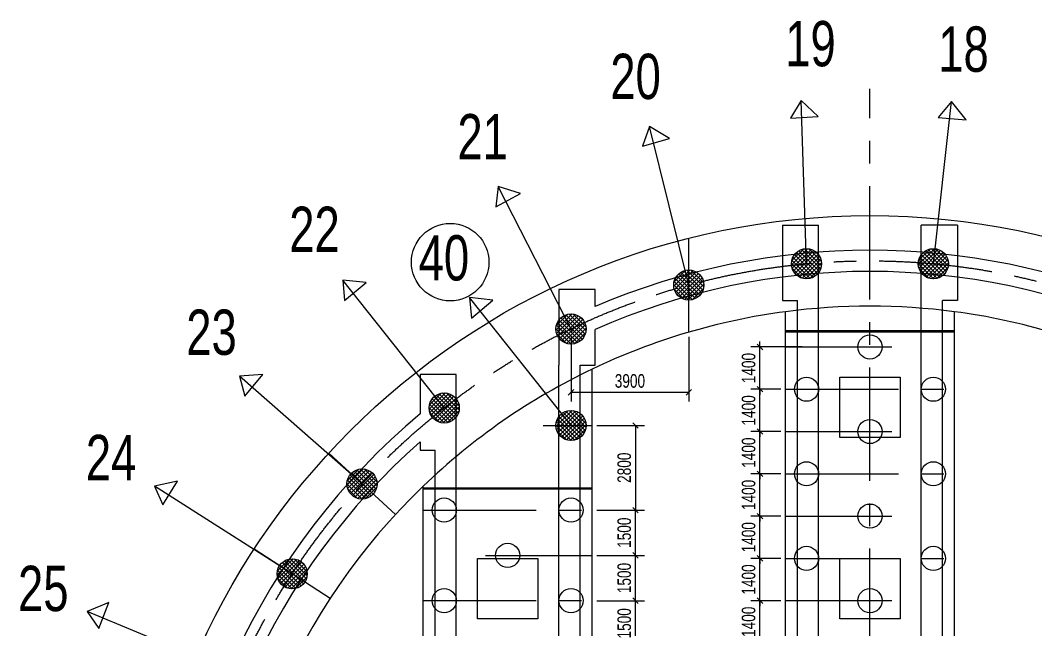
# Model space of a CAD drawing. Extents: x 878294 to 2409453, y -112941 to -40192.
# Drawn here: x 1014682 to 1037102, y -67601 to -54152 of the extents above; entities that cross this region are included whole.
import ezdxf

# ---------------------------------------------------------------- set-up
doc = ezdxf.new("R2010")
doc.units = 0
doc.header["$LTSCALE"] = 2000
doc.header["$MEASUREMENT"] = 0
doc.linetypes.add('CENTER', pattern=[2, 1.25, -0.25, 0.25, -0.25])
doc.layers.get('0').update_dxf_attribs({"linetype": 'CONTINUOUS'})
doc.layers.get('DEFPOINTS').update_dxf_attribs({"linetype": 'CONTINUOUS'})
for name, color, linetype in [('1', 3, 'CONTINUOUS'), ('6', 1, 'CONTINUOUS'), ('S_01', 3, 'CONTINUOUS'), ('S_02', 151, 'CENTER'), ('S_02_AXIS', 151, 'CENTER'), ('S_04', 2, 'CONTINUOUS'), ('S_05_DIMS', 7, 'CONTINUOUS'), ('S_07', 6, 'CONTINUOUS')]:
    doc.layers.add(name, color=color, linetype=linetype)
doc.layers.add('Not print layer', color=11, linetype='CONTINUOUS', plot=False)
doc.styles.add('KS', font='kstxt.shx', dxfattribs={"width": 0.75, "bigfont": 'kshz.shx'})
doc.dimstyles.new('KSDIM1.5', dxfattribs={"dimtxt": 300, "dimasz": 120, "dimexe": 200, "dimexo": 100, "dimgap": 100, "dimtad": 1, "dimdec": 0, "dimlfac": 1.5, "dimzin": 14, "dimdsep": 46, "dimtxsty": 'KS', "dimblk": 'ARCHTICK', "dimblk1": 'OBLIQUE', "dimblk2": 'OBLIQUE', "dimsah": 1, "dimcen": -900, "dimclrd": 7, "dimclre": 7, "dimclrt": 2, "dimadec": 0, "dimazin": 0, "dimtfac": 1, "dimtdec": 0, "dimtix": 1, "dimtmove": 2, "dimatfit": 2, "dimfxl": 200, "dimtolj": 1, "dimtzin": 14, "dimlwd": -3, "dimarcsym": 0})

# ---------------------------------------------------------------- blocks, each defined once
blk = doc.blocks.new('_Oblique')
at = {"color": 0, "linetype": 'ByBlock', "lineweight": -2}
blk.add_line((-0.5, -0.5), (0.5, 0.5), dxfattribs=at)
blk = doc.blocks.new('*D220')
at = {"layer": 'DEFPOINTS', "color": 0, "transparency": 16777216}
for p in [(1027309, -63094), (1027309, -64961), (1028268, -64961)]:
    blk.add_point(p, dxfattribs=at)
at = {"layer": 'S_05_DIMS', "color": 7, "lineweight": -2, "transparency": 16777216}
for p, q in [((1027409, -63094), (1028468, -63094)), ((1027409, -64961), (1028468, -64961))]:
    blk.add_line(p, q, dxfattribs=at)
at = {"layer": 'S_05_DIMS', "color": 7, "lineweight": -3, "transparency": 16777216}
blk.add_line((1028268, -63094), (1028268, -64961), dxfattribs=at)
at = {"layer": 'S_05_DIMS', "color": 7, "lineweight": -3, "transparency": 16777216, "xscale": 120, "yscale": 120, "zscale": 120}
for p, rotation in [((1028268, -63094), 90), ((1028268, -64961), 270)]:
    blk.add_blockref('_Oblique', p, dxfattribs=dict(at, rotation=rotation))
at = {"layer": 'S_05_DIMS', "color": 2, "transparency": 16777216, "insert": (1028018, -64027), "char_height": 300, "attachment_point": 5, "rotation": 90, "style": 'KS'}
blk.add_mtext('\\A1;2800', dxfattribs=at)
blk = doc.blocks.new('_ArchTick')
at = {"color": 0, "linetype": 'ByBlock', "const_width": 0.3}
blk.add_lwpolyline([(-0.5, -0.5), (0.5, 0.5)], dxfattribs=at)
blk = doc.blocks.new('*D164')
at = {"layer": 'DEFPOINTS', "color": 0, "transparency": 16777216}
for p in [(1031014, -66961), (1031576, -66961), (1031576, -67894)]:
    blk.add_point(p, dxfattribs=at)
at = {"layer": 'S_05_DIMS', "color": 7, "lineweight": -2, "transparency": 16777216}
for p, q in [((1031476, -66961), (1030814, -66961)), ((1031476, -67894), (1030814, -67894))]:
    blk.add_line(p, q, dxfattribs=at)
at = {"layer": 'S_05_DIMS', "color": 7, "lineweight": -3, "transparency": 16777216}
for p, q in [((1031014, -66961), (1031014, -66841)), ((1031014, -67894), (1031014, -66961)), ((1031014, -67894), (1031014, -68014))]:
    blk.add_line(p, q, dxfattribs=at)
at = {"layer": 'S_05_DIMS', "color": 7, "lineweight": -3, "transparency": 16777216, "xscale": 120, "yscale": 120, "zscale": 120}
for p, rotation in [((1031014, -66961), 270), ((1031014, -67894), 90)]:
    blk.add_blockref('_Oblique', p, dxfattribs=dict(at, rotation=rotation))
at = {"layer": 'S_05_DIMS', "color": 2, "transparency": 16777216, "insert": (1030764, -67427), "char_height": 300, "attachment_point": 5, "rotation": 90, "style": 'KS'}
blk.add_mtext('\\A1;1400', dxfattribs=at)
blk = doc.blocks.new('*D165')
at = {"layer": 'DEFPOINTS', "color": 0, "transparency": 16777216}
for p in [(1031014, -66027), (1031576, -66027), (1031576, -66961)]:
    blk.add_point(p, dxfattribs=at)
at = {"layer": 'S_05_DIMS', "color": 7, "lineweight": -3, "transparency": 16777216}
for p, q in [((1031014, -66027), (1031014, -65907)), ((1031014, -66961), (1031014, -66027)), ((1031014, -66961), (1031014, -67081))]:
    blk.add_line(p, q, dxfattribs=at)
at = {"layer": 'S_05_DIMS', "color": 7, "lineweight": -2, "transparency": 16777216}
for p, q in [((1031476, -66027), (1030814, -66027)), ((1031476, -66961), (1030814, -66961))]:
    blk.add_line(p, q, dxfattribs=at)
at = {"layer": 'S_05_DIMS', "color": 7, "lineweight": -3, "transparency": 16777216, "xscale": 120, "yscale": 120, "zscale": 120}
for p, rotation in [((1031014, -66027), 270), ((1031014, -66961), 90)]:
    blk.add_blockref('_Oblique', p, dxfattribs=dict(at, rotation=rotation))
at = {"layer": 'S_05_DIMS', "color": 2, "transparency": 16777216, "insert": (1030764, -66494), "char_height": 300, "attachment_point": 5, "rotation": 90, "style": 'KS'}
blk.add_mtext('\\A1;1400', dxfattribs=at)
blk = doc.blocks.new('*D166')
at = {"layer": 'DEFPOINTS', "color": 0, "transparency": 16777216}
for p in [(1031014, -65094), (1031576, -65094), (1031576, -66027)]:
    blk.add_point(p, dxfattribs=at)
at = {"layer": 'S_05_DIMS', "color": 7, "lineweight": -3, "transparency": 16777216}
for p, q in [((1031014, -65094), (1031014, -64974)), ((1031014, -66027), (1031014, -65094)), ((1031014, -66027), (1031014, -66147))]:
    blk.add_line(p, q, dxfattribs=at)
at = {"layer": 'S_05_DIMS', "color": 7, "lineweight": -2, "transparency": 16777216}
for p, q in [((1031476, -65094), (1030814, -65094)), ((1031476, -66027), (1030814, -66027))]:
    blk.add_line(p, q, dxfattribs=at)
at = {"layer": 'S_05_DIMS', "color": 7, "lineweight": -3, "transparency": 16777216, "xscale": 120, "yscale": 120, "zscale": 120}
for p, rotation in [((1031014, -65094), 270), ((1031014, -66027), 90)]:
    blk.add_blockref('_Oblique', p, dxfattribs=dict(at, rotation=rotation))
at = {"layer": 'S_05_DIMS', "color": 2, "transparency": 16777216, "insert": (1030764, -65561), "char_height": 300, "attachment_point": 5, "rotation": 90, "style": 'KS'}
blk.add_mtext('\\A1;1400', dxfattribs=at)
blk = doc.blocks.new('*D167')
at = {"layer": 'DEFPOINTS', "color": 0, "transparency": 16777216}
for p in [(1031014, -64161), (1031576, -64161), (1031576, -65094)]:
    blk.add_point(p, dxfattribs=at)
at = {"layer": 'S_05_DIMS', "color": 7, "lineweight": -3, "transparency": 16777216}
for p, q in [((1031014, -64161), (1031014, -64041)), ((1031014, -65094), (1031014, -64161)), ((1031014, -65094), (1031014, -65214))]:
    blk.add_line(p, q, dxfattribs=at)
at = {"layer": 'S_05_DIMS', "color": 7, "lineweight": -2, "transparency": 16777216}
for p, q in [((1031476, -64161), (1030814, -64161)), ((1031476, -65094), (1030814, -65094))]:
    blk.add_line(p, q, dxfattribs=at)
at = {"layer": 'S_05_DIMS', "color": 7, "lineweight": -3, "transparency": 16777216, "xscale": 120, "yscale": 120, "zscale": 120}
for p, rotation in [((1031014, -64161), 270), ((1031014, -65094), 90)]:
    blk.add_blockref('_Oblique', p, dxfattribs=dict(at, rotation=rotation))
at = {"layer": 'S_05_DIMS', "color": 2, "transparency": 16777216, "insert": (1030764, -64627), "char_height": 300, "attachment_point": 5, "rotation": 90, "style": 'KS'}
blk.add_mtext('\\A1;1400', dxfattribs=at)
blk = doc.blocks.new('*D168')
at = {"layer": 'DEFPOINTS', "color": 0, "transparency": 16777216}
for p in [(1031014, -63227), (1031576, -63227), (1031576, -64161)]:
    blk.add_point(p, dxfattribs=at)
at = {"layer": 'S_05_DIMS', "color": 7, "lineweight": -3, "transparency": 16777216}
for p, q in [((1031014, -63227), (1031014, -63107)), ((1031014, -64161), (1031014, -63227)), ((1031014, -64161), (1031014, -64281))]:
    blk.add_line(p, q, dxfattribs=at)
at = {"layer": 'S_05_DIMS', "color": 7, "lineweight": -2, "transparency": 16777216}
for p, q in [((1031476, -63227), (1030814, -63227)), ((1031476, -64161), (1030814, -64161))]:
    blk.add_line(p, q, dxfattribs=at)
at = {"layer": 'S_05_DIMS', "color": 7, "lineweight": -3, "transparency": 16777216, "xscale": 120, "yscale": 120, "zscale": 120}
for p, rotation in [((1031014, -63227), 270), ((1031014, -64161), 90)]:
    blk.add_blockref('_Oblique', p, dxfattribs=dict(at, rotation=rotation))
at = {"layer": 'S_05_DIMS', "color": 2, "transparency": 16777216, "insert": (1030764, -63694), "char_height": 300, "attachment_point": 5, "rotation": 90, "style": 'KS'}
blk.add_mtext('\\A1;1400', dxfattribs=at)
blk = doc.blocks.new('*D169')
at = {"layer": 'DEFPOINTS', "color": 0, "transparency": 16777216}
for p in [(1031014, -62294), (1031576, -62294), (1031576, -63227)]:
    blk.add_point(p, dxfattribs=at)
at = {"layer": 'S_05_DIMS', "color": 7, "lineweight": -2, "transparency": 16777216}
for p, q in [((1031476, -62294), (1030814, -62294)), ((1031476, -63227), (1030814, -63227))]:
    blk.add_line(p, q, dxfattribs=at)
at = {"layer": 'S_05_DIMS', "color": 7, "lineweight": -3, "transparency": 16777216}
for p, q in [((1031014, -62294), (1031014, -62174)), ((1031014, -63227), (1031014, -62294)), ((1031014, -63227), (1031014, -63347))]:
    blk.add_line(p, q, dxfattribs=at)
at = {"layer": 'S_05_DIMS', "color": 7, "lineweight": -3, "transparency": 16777216, "xscale": 120, "yscale": 120, "zscale": 120}
for p, rotation in [((1031014, -62294), 270), ((1031014, -63227), 90)]:
    blk.add_blockref('_Oblique', p, dxfattribs=dict(at, rotation=rotation))
at = {"layer": 'S_05_DIMS', "color": 2, "transparency": 16777216, "insert": (1030764, -62761), "char_height": 300, "attachment_point": 5, "rotation": 90, "style": 'KS'}
blk.add_mtext('\\A1;1400', dxfattribs=at)
blk = doc.blocks.new('*D170')
at = {"layer": 'DEFPOINTS', "color": 0, "transparency": 16777216}
for p in [(1031014, -61361), (1032043, -61361), (1031576, -62294)]:
    blk.add_point(p, dxfattribs=at)
at = {"layer": 'S_05_DIMS', "color": 7, "lineweight": -2, "transparency": 16777216}
for p, q in [((1031943, -61361), (1030814, -61361)), ((1031476, -62294), (1030814, -62294))]:
    blk.add_line(p, q, dxfattribs=at)
at = {"layer": 'S_05_DIMS', "color": 7, "lineweight": -3, "transparency": 16777216}
for p, q in [((1031014, -61361), (1031014, -61241)), ((1031014, -62294), (1031014, -61361)), ((1031014, -62294), (1031014, -62414))]:
    blk.add_line(p, q, dxfattribs=at)
at = {"layer": 'S_05_DIMS', "color": 7, "lineweight": -3, "transparency": 16777216, "xscale": 120, "yscale": 120, "zscale": 120}
for p, rotation in [((1031014, -61361), 270), ((1031014, -62294), 90)]:
    blk.add_blockref('_Oblique', p, dxfattribs=dict(at, rotation=rotation))
at = {"layer": 'S_05_DIMS', "color": 2, "transparency": 16777216, "insert": (1030764, -61827), "char_height": 300, "attachment_point": 5, "rotation": 90, "style": 'KS'}
blk.add_mtext('\\A1;1400', dxfattribs=at)
blk = doc.blocks.new('*D188')
at = {"layer": 'DEFPOINTS', "color": 0, "transparency": 16777216}
for p in [(1027309, -66961), (1028268, -66961), (1027309, -67961)]:
    blk.add_point(p, dxfattribs=at)
at = {"layer": 'S_05_DIMS', "color": 7, "lineweight": -2, "transparency": 16777216}
for p, q in [((1027409, -66961), (1028468, -66961)), ((1027409, -67961), (1028468, -67961))]:
    blk.add_line(p, q, dxfattribs=at)
at = {"layer": 'S_05_DIMS', "color": 7, "lineweight": -3, "transparency": 16777216}
blk.add_line((1028268, -67961), (1028268, -66961), dxfattribs=at)
at = {"layer": 'S_05_DIMS', "color": 7, "lineweight": -3, "transparency": 16777216, "xscale": 120, "yscale": 120, "zscale": 120}
for p, rotation in [((1028268, -66961), 90), ((1028268, -67961), 270)]:
    blk.add_blockref('_Oblique', p, dxfattribs=dict(at, rotation=rotation))
at = {"layer": 'S_05_DIMS', "color": 2, "transparency": 16777216, "insert": (1028018, -67461), "char_height": 300, "attachment_point": 5, "rotation": 90, "style": 'KS'}
blk.add_mtext('\\A1;1500', dxfattribs=at)
blk = doc.blocks.new('*D189')
at = {"layer": 'DEFPOINTS', "color": 0, "transparency": 16777216}
for p in [(1027309, -65961), (1028268, -65961), (1027309, -66961)]:
    blk.add_point(p, dxfattribs=at)
at = {"layer": 'S_05_DIMS', "color": 7, "lineweight": -2, "transparency": 16777216}
for p, q in [((1027409, -65961), (1028468, -65961)), ((1027409, -66961), (1028468, -66961))]:
    blk.add_line(p, q, dxfattribs=at)
at = {"layer": 'S_05_DIMS', "color": 7, "lineweight": -3, "transparency": 16777216}
blk.add_line((1028268, -66961), (1028268, -65961), dxfattribs=at)
at = {"layer": 'S_05_DIMS', "color": 7, "lineweight": -3, "transparency": 16777216, "xscale": 120, "yscale": 120, "zscale": 120}
for p, rotation in [((1028268, -65961), 90), ((1028268, -66961), 270)]:
    blk.add_blockref('_Oblique', p, dxfattribs=dict(at, rotation=rotation))
at = {"layer": 'S_05_DIMS', "color": 2, "transparency": 16777216, "insert": (1028018, -66461), "char_height": 300, "attachment_point": 5, "rotation": 90, "style": 'KS'}
blk.add_mtext('\\A1;1500', dxfattribs=at)
blk = doc.blocks.new('*D190')
at = {"layer": 'DEFPOINTS', "color": 0, "transparency": 16777216}
for p in [(1027309, -64961), (1028268, -64961), (1027309, -65961)]:
    blk.add_point(p, dxfattribs=at)
at = {"layer": 'S_05_DIMS', "color": 7, "lineweight": -2, "transparency": 16777216}
for p, q in [((1027409, -64961), (1028468, -64961)), ((1027409, -65961), (1028468, -65961))]:
    blk.add_line(p, q, dxfattribs=at)
at = {"layer": 'S_05_DIMS', "color": 7, "lineweight": -3, "transparency": 16777216}
blk.add_line((1028268, -65961), (1028268, -64961), dxfattribs=at)
at = {"layer": 'S_05_DIMS', "color": 7, "lineweight": -3, "transparency": 16777216, "xscale": 120, "yscale": 120, "zscale": 120}
for p, rotation in [((1028268, -64961), 90), ((1028268, -65961), 270)]:
    blk.add_blockref('_Oblique', p, dxfattribs=dict(at, rotation=rotation))
at = {"layer": 'S_05_DIMS', "color": 2, "transparency": 16777216, "insert": (1028018, -65461), "char_height": 300, "attachment_point": 5, "rotation": 90, "style": 'KS'}
blk.add_mtext('\\A1;1500', dxfattribs=at)
blk = doc.blocks.new('*D160')
at = {"layer": 'DEFPOINTS', "color": 0, "transparency": 16777216}
for p in [(1026843, -61034), (1029443, -61034), (1026843, -62363)]:
    blk.add_point(p, dxfattribs=at)
at = {"layer": 'S_05_DIMS', "color": 7, "lineweight": -2, "transparency": 16777216}
for p, q in [((1026843, -61134), (1026843, -62563)), ((1029443, -61134), (1029443, -62563))]:
    blk.add_line(p, q, dxfattribs=at)
at = {"layer": 'S_05_DIMS', "color": 7, "lineweight": -3, "transparency": 16777216}
blk.add_line((1029443, -62363), (1026843, -62363), dxfattribs=at)
at = {"layer": 'S_05_DIMS', "color": 7, "lineweight": -3, "transparency": 16777216, "xscale": 120, "yscale": 120, "zscale": 120, "rotation": 180}
blk.add_blockref('_Oblique', (1026843, -62363), dxfattribs=at)
at = {"layer": 'S_05_DIMS', "color": 7, "lineweight": -3, "transparency": 16777216, "xscale": 120, "yscale": 120, "zscale": 120}
blk.add_blockref('_Oblique', (1029443, -62363), dxfattribs=at)
at = {"layer": 'S_05_DIMS', "color": 2, "transparency": 16777216, "insert": (1028143, -62113), "char_height": 300, "attachment_point": 5, "style": 'KS'}
blk.add_mtext('\\A1;3900', dxfattribs=at)

msp = doc.modelspace()

# ---------------------------------------------------------------- hatches: boundary and pattern name
at = {"layer": 'S_07'}
h = msp.add_hatch(dxfattribs=at)
h.set_pattern_fill('ANSI37', color=256, scale=500, style=0)
h.set_pattern_definition([(45, (427456.857, 3705.575), (-44.194174, 44.194174), []), (135, (427456.857, 3705.575), (-44.194174, -44.194174), [])])
edge = h.paths.add_edge_path()
edge.add_arc((1032042.52, -59525.04), 333.33, 0, 360)
h = msp.add_hatch(dxfattribs=at)
h.set_pattern_fill('ANSI37', color=256, scale=500, style=0)
h.set_pattern_definition([(45, (430256.857, 3705.575), (-44.194174, 44.194174), []), (135, (430256.857, 3705.575), (-44.194174, -44.194174), [])])
edge = h.paths.add_edge_path()
edge.add_arc((1034842.52, -59525.04), 333.33, 0, 360)
h = msp.add_hatch(dxfattribs=at)
h.set_pattern_fill('ANSI37', color=256, scale=500, style=0)
h.set_pattern_definition([(45, (424856.857, 3235.5), (-44.194174, 44.194174), []), (135, (424856.857, 3235.5), (-44.194174, -44.194174), [])])
edge = h.paths.add_edge_path()
edge.add_arc((1029442.52, -59995.12), 333.33, 0, 360)
h = msp.add_hatch(dxfattribs=at)
h.set_pattern_fill('ANSI37', color=256, scale=500, style=0)
h.set_pattern_definition([(45, (422256.857, 2266.04), (-44.194174, 44.194174), []), (135, (422256.857, 2266.04), (-44.194174, -44.194174), [])])
edge = h.paths.add_edge_path()
edge.add_arc((1026842.52, -60964.58), 333.33, 0, 360)
h = msp.add_hatch(dxfattribs=at)
h.set_pattern_fill('ANSI37', color=256, scale=500, style=0)
h.set_pattern_definition([(45, (419456.857, 523.97), (-44.194174, 44.194174), []), (135, (419456.857, 523.97), (-44.194174, -44.194174), [])])
edge = h.paths.add_edge_path()
edge.add_arc((1024042.52, -62706.65), 333.33, 0, 360)
h = msp.add_hatch(dxfattribs=at)
h.set_pattern_fill('ANSI37', color=256, scale=500, style=0)
h.set_pattern_definition([(45, (422256.857, 136.71), (-44.194174, 44.194174), []), (135, (422256.857, 136.71), (-44.194174, -44.194174), [])])
edge = h.paths.add_edge_path()
edge.add_arc((1026842.52, -63093.91), 333.33, 0, 360)
h = msp.add_hatch(dxfattribs=at)
h.set_pattern_fill('ANSI37', color=256, scale=500, style=0)
h.set_pattern_definition([(45, (417642.195, -1153.79), (-44.194174, 44.194174), []), (135, (417642.195, -1153.79), (-44.194174, -44.194174), [])])
edge = h.paths.add_edge_path()
edge.add_arc((1022227.86, -64384.41), 333.33, 0, 360)
h = msp.add_hatch(dxfattribs=at)
h.set_pattern_fill('ANSI37', color=256, scale=500, style=0)
h.set_pattern_definition([(45, (416099.54, -3138.31), (-44.194174, 44.194174), []), (135, (416099.54, -3138.31), (-44.194174, -44.194174), [])])
edge = h.paths.add_edge_path()
edge.add_arc((1020685.21, -66368.93), 333.33, 0, 360)

# ---------------------------------------------------------------- linework, layer by layer
at = {"layer": '1'}
for centre in [(1022227.86, -64384.41), (1020685.21, -66368.93)]:
    msp.add_circle(centre, 333.33, dxfattribs=at)
at = {"layer": '6'}
for centre in [(1033442.52, -61360.57), (1032042.52, -62293.91), (1034842.52, -62293.91), (1033442.52, -63227.24), (1032042.52, -64160.57), (1034842.52, -64160.57), (1024042.52, -64960.57), (1026842.52, -64960.57), (1033442.52, -65093.91), (1025442.52, -65960.57), (1032042.52, -66027.24), (1034842.52, -66027.24), (1024042.52, -66960.57), (1026842.52, -66960.57), (1033442.52, -66960.57)]:
    msp.add_circle(centre, 266.67, dxfattribs=at)
at = {"layer": 'Not print layer', "lineweight": -2}
for p, q in [((1031509.19, -58669.46), (1031509.19, -60336.12)), ((1032309.19, -90718.36), (1032309.19, -58669.46)), ((1034575.86, -90718.36), (1034575.86, -58669.46)), ((1035375.86, -58669.46), (1035375.86, -60336.12)), ((1031842.52, -89051.69), (1031842.52, -60336.12)), ((1035042.52, -89051.69), (1035042.52, -60336.12)), ((1031575.86, -88804.31), (1031575.86, -60583.51)), ((1035309.19, -88804.31), (1035309.19, -60583.51)), ((1031575.86, -61000.57), (1035309.19, -61000.57)), ((1031575.86, -61027.24), (1035309.19, -61027.24)), ((1026575.86, -87625.16), (1026575.86, -61762.66)), ((1027042.52, -87625.16), (1027042.52, -61762.66)), ((1027309.19, -87537.97), (1027309.19, -61849.84)), ((1024309.19, -87418.9), (1024309.19, -62026.53)), ((1023842.52, -85752.24), (1023842.52, -63635.58)), ((1023575.86, -84952.4), (1023575.86, -64435.41)), ((1023575.86, -64467.24), (1027309.19, -64467.24)), ((1023575.86, -64493.91), (1027309.19, -64493.91))]:
    msp.add_line(p, q, dxfattribs=at)
at = {"layer": 'Not print layer'}
for p, q in [((1031509.19, -58669.46), (1032309.19, -58669.46)), ((1035375.86, -58669.46), (1034575.86, -58669.46)), ((1031509.19, -60336.12), (1031842.52, -60336.12)), ((1035375.86, -60336.12), (1035042.52, -60336.12))]:
    msp.add_line(p, q, dxfattribs=at)
for points in [[(1027375.86, -60466.7), (1027375.86, -60095.99), (1026575.86, -60095.99), (1026575.86, -61762.66)], [(1027042.52, -61762.66), (1027375.86, -61762.66), (1027375.86, -60975.47)], [(1024309.19, -63635.58), (1024309.19, -61968.91), (1023509.19, -61968.91), (1023509.19, -62838.67)], [(1023509.19, -63454.29), (1023509.19, -63635.58), (1023842.52, -63635.58)]]:
    msp.add_lwpolyline(points, dxfattribs=at)
at = {"layer": 'Not print layer', "lineweight": -2}
for points in [[(1034109.19, -63360.57), (1032775.86, -63360.57), (1032775.86, -62027.24), (1034109.19, -62027.24)], [(1026109.19, -67360.57), (1024775.86, -67360.57), (1024775.86, -66027.24), (1026109.19, -66027.24)], [(1034109.19, -67360.57), (1032775.86, -67360.57), (1032775.86, -66027.24), (1034109.19, -66027.24)]]:
    msp.add_lwpolyline(points, close=True, dxfattribs=at)
at = {"layer": 'Not print layer'}
msp.add_circle((1033442.52, -74693.91), 16233.33, dxfattribs=at)
for radius, start, end in [(15466.67, 66.905963, 113.094037), (15000, 66.143682, 113.856318), (14233.33, 82.464091, 97.535909), (14233.33, 97.535909, 115.525538), (14233.33, 64.474462, 82.464091), (14233.33, 115.525538, 133.884624), (15466.67, 129.959157, 230.040843), (15000, 131.469573, 228.530427), (14233.33, 133.884624, 226.115376)]:
    msp.add_arc((1033442.52, -74693.91), radius, start, end, dxfattribs=at)
at = {"layer": 'S_01'}
for centre in [(1032042.52, -59525.04), (1034842.52, -59525.04), (1029442.52, -59995.12), (1026842.52, -60964.58), (1024042.52, -62706.65), (1026842.52, -63093.91)]:
    msp.add_circle(centre, 333.33, dxfattribs=at)
at = {"layer": 'S_02', "lineweight": -2}
for p, q in [((1033442.52, -92312.76), (1033442.52, -55663.29)), ((1031575.86, -62293.91), (1035309.19, -62293.91)), ((1026227.51, -63093.91), (1027309.19, -63093.91)), ((1031575.86, -64160.57), (1035309.19, -64160.57)), ((1023575.86, -64960.57), (1027309.19, -64960.57)), ((1031575.86, -66027.24), (1035309.19, -66027.24)), ((1023575.86, -66960.57), (1027309.19, -66960.57))]:
    msp.add_line(p, q, dxfattribs=at)
at = {"layer": 'S_02'}
for p, q in [((1029442.52, -61034.19), (1029442.52, -58961.1)), ((1022964.05, -65061.18), (1021491.67, -63707.63)), ((1021522.67, -66915.42), (1019847.75, -65822.43))]:
    msp.add_line(p, q, dxfattribs=at)
msp.add_circle((1033442.52, -74693.91), 15233.33, dxfattribs=at)
at = {"layer": 'S_02_AXIS'}
for p, q in [((1031575.86, -61360.57), (1033923.83, -61360.57)), ((1031575.86, -63227.24), (1033923.83, -63227.24)), ((1031575.86, -65093.91), (1033923.83, -65093.91)), ((1024954.76, -65960.57), (1027309.19, -65960.57)), ((1031575.86, -66960.57), (1033923.83, -66960.57))]:
    msp.add_line(p, q, dxfattribs=at)
at = {"layer": 'S_04'}
for p, q in [((1031923.64, -55924.01), (1031686.74, -56312.7)), ((1032042.52, -59525.04), (1031923.64, -55924.01)), ((1032301.96, -56275.79), (1031923.64, -55924.01)), ((1034842.52, -59525.04), (1035241, -55944.15)), ((1035241, -55944.15), (1034950.83, -56294.88)), ((1035564.99, -56346.52), (1035241, -55944.15)), ((1028574.58, -56498.22), (1028424.03, -56927.81)), ((1029442.52, -59995.12), (1028574.58, -56498.22)), ((1029017.99, -56763.29), (1028574.58, -56498.22)), ((1031686.74, -56312.7), (1032301.96, -56275.79)), ((1034950.83, -56294.88), (1035564.99, -56346.52)), ((1028424.03, -56927.81), (1029017.99, -56763.29)), ((1025232.58, -57819.24), (1025183.55, -58271.79)), ((1026872.14, -61027.58), (1025232.58, -57819.24)), ((1025724.61, -57976.65), (1025232.58, -57819.24)), ((1025183.55, -58271.79), (1025724.61, -57976.65)), ((1024042.52, -62706.65), (1021802.64, -59884.5)), ((1021802.64, -59884.5), (1021843.79, -60337.83)), ((1022316.05, -59941.82), (1021802.64, -59884.5)), ((1021843.79, -60337.83), (1022316.05, -59941.82)), ((1026842.52, -63093.91), (1024602.64, -60271.76)), ((1024602.64, -60271.76), (1024643.79, -60725.09)), ((1025116.05, -60329.08), (1024602.64, -60271.76)), ((1024643.79, -60725.09), (1025116.05, -60329.08)), ((1020037.65, -61970.3), (1019522.22, -62005.1)), ((1022227.86, -64384.41), (1019522.22, -62005.1)), ((1019522.22, -62005.1), (1019643.25, -62443.91)), ((1019643.25, -62443.91), (1020037.65, -61970.3)), ((1018149.83, -64320.31), (1017645.88, -64433.96)), ((1017832.95, -64848.94), (1018149.83, -64320.31)), ((1020685.21, -66368.93), (1017645.88, -64433.96)), ((1017645.88, -64433.96), (1017832.95, -64848.94)), ((1016639.11, -66999.6), (1016162.33, -67198.48)), ((1016418.18, -67574.97), (1016639.11, -66999.6)), ((1019489.89, -68580.11), (1016162.33, -67198.48)), ((1016162.33, -67198.48), (1016418.18, -67574.97))]:
    msp.add_line(p, q, dxfattribs=at)
msp.add_circle((1024174.73, -59489.73), 855.62, dxfattribs=at)

# ---------------------------------------------------------------- texts
at = {"layer": 'S_04', "char_height": 1000, "attachment_point": 1, "style": 'KS'}
for s, insert in [('19\\P', (1031571.46, -54166.47)), ('18\\P', (1034950.35, -54287)), ('20\\P', (1027709.87, -54889.67)), ('21\\P', (1024334.08, -56220.68)), ('22\\P', (1020620.38, -58264.61)), ('40\\P', (1023477.7, -58893.8)), ('23', (1018346.69, -60535.65)), ('24\\P', (1016129.14, -63301.42)), ('25\\P', (1014632.02, -66190.77))]:
    msp.add_mtext_dynamic_manual_height_columns(s, width=450.1385, gutter_width=1500, heights=[0], dxfattribs=dict(at, insert=insert))

# ---------------------------------------------------------------- dimensions: what is measured, and where the dimension line sits
at = {"layer": 'S_05_DIMS'}
dim = msp.add_linear_dim(base=(1026842.52, -62362.86), p1=(1029442.52, -61034.19), p2=(1026842.52, -61034.19), dimstyle='KSDIM1.5', dxfattribs=at)
dim.commit()
dim.dimension.update_dxf_attribs({"geometry": '*D160', "text_midpoint": (1028142.52, -62112.86)})
for base, p1, p2, angle, picture, middle in [((1031013.9, -61360.57), (1031575.86, -62293.91), (1032042.52, -61360.57), 270, '*D170', (1030763.9, -61827.24)), ((1031013.9, -62293.91), (1031575.86, -63227.24), (1031575.86, -62293.91), 270, '*D169', (1030763.9, -62760.57)), ((1028268.18, -64960.57), (1027309.19, -63093.91), (1027309.19, -64960.57), 90, '*D220', (1028018.18, -64027.24)), ((1031013.9, -63227.24), (1031575.86, -64160.57), (1031575.86, -63227.24), 270, '*D168', (1030763.9, -63693.91)), ((1031013.9, -64160.57), (1031575.86, -65093.91), (1031575.86, -64160.57), 270, '*D167', (1030763.9, -64627.24)), ((1028268.18, -64960.57), (1027309.19, -65960.57), (1027309.19, -64960.57), 270, '*D190', (1028018.18, -65460.57)), ((1031013.9, -65093.91), (1031575.86, -66027.24), (1031575.86, -65093.91), 270, '*D166', (1030763.9, -65560.57)), ((1028268.18, -65960.57), (1027309.19, -66960.57), (1027309.19, -65960.57), 270, '*D189', (1028018.18, -66460.57)), ((1031013.9, -66027.24), (1031575.86, -66960.57), (1031575.86, -66027.24), 270, '*D165', (1030763.9, -66493.91)), ((1028268.18, -66960.57), (1027309.19, -67960.57), (1027309.19, -66960.57), 270, '*D188', (1028018.18, -67460.57)), ((1031013.9, -66960.57), (1031575.86, -67893.91), (1031575.86, -66960.57), 270, '*D164', (1030763.9, -67427.24))]:
    dim = msp.add_linear_dim(base=base, p1=p1, p2=p2, angle=angle, dimstyle='KSDIM1.5', dxfattribs=at)
    dim.commit()
    dim.dimension.update_dxf_attribs({"geometry": picture, "text_midpoint": middle})

doc.saveas('drawing.dxf')
